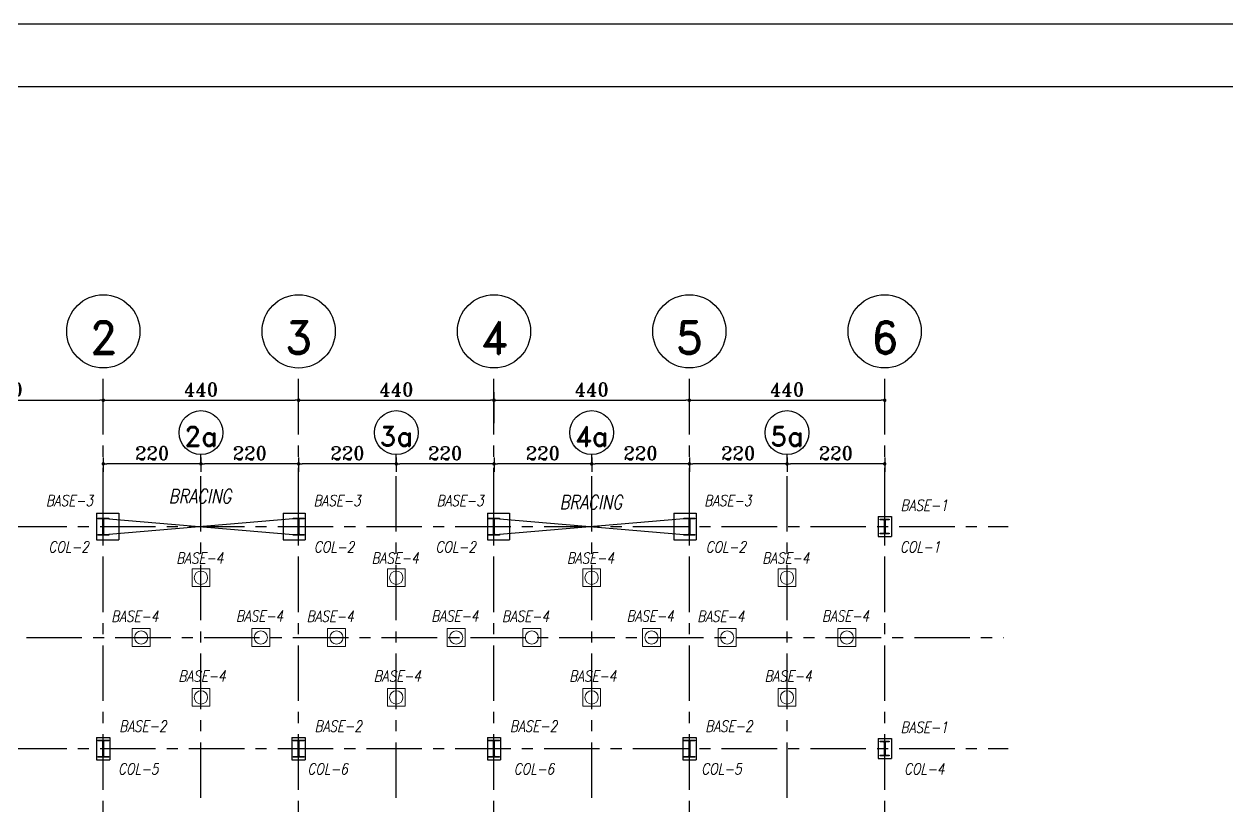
# Model space of a CAD drawing. Header units: inches. Extents: x 460503 to 460688, y 47570 to 48852.
# Drawn here: x 460522.48 to 460549.58, y 48691.13 to 48708.9 of the extents above; entities that cross this region are included whole.
import ezdxf
from ezdxf.enums import TextEntityAlignment as Align

# ---------------------------------------------------------------- set-up
doc = ezdxf.new("R2010")
doc.units = ezdxf.units.IN
doc.header["$MEASUREMENT"] = 0
for name, pattern in [('CENTER', [2, 1.25, -0.25, 0.25, -0.25]), ('DASHDOTX2', [2, 1, -0.5, 0, -0.5]), ('HIDDEN', [0.375, 0.25, -0.125])]:
    doc.linetypes.add(name, pattern=pattern)
doc.layers.add('0 - CIVIL', color=8, linetype='Continuous', lineweight=0)
for name, color, linetype in [('1', 1, 'Continuous'), ('3', 3, 'HIDDEN'), ('3G', 3, 'Continuous'), ('4C', 4, 'Continuous'), ('Ax', 1, 'DASHDOTX2'), ('AXE', 1, 'CENTER'), ('DIM', 8, 'Continuous'), ('lateral brace', 5, 'Continuous'), ('Layer4', 118, 'Continuous'), ('wall', 4, 'Continuous')]:
    doc.layers.add(name, color=color, linetype=linetype)
doc.styles.add('ITALICT', font='italict')
doc.styles.add('ROMAND', font='ROMAND.shx')
doc.styles.add('ROMANT', font='romant')
doc.dimstyles.new('1-100', dxfattribs={"dimtxt": 0.3, "dimasz": 0.08, "dimexe": 0.18, "dimexo": 0.0625, "dimgap": 0.09, "dimtad": 1, "dimdec": 0, "dimlfac": 100, "dimdsep": 46, "dimtxsty": 'ROMANT', "dimblk": 'DOT', "dimcen": 0.09, "dimclrd": 1, "dimclre": 1, "dimclrt": 3, "dimadec": 0, "dimazin": 0, "dimtfac": 1, "dimtdec": 0, "dimtix": 1, "dimtofl": 0, "dimtmove": 2, "dimatfit": 3, "dimldrblk": 'DOT', "dimfxl": 1, "dimtolj": 1, "dimarcsym": 0})

# ---------------------------------------------------------------- blocks, each defined once
blk = doc.blocks.new('DOT')
at = {"layer": 'DIM', "color": 0, "linetype": 'ByBlock'}
blk.add_line((-0.5, 0), (-1, 0), dxfattribs=at)
at = {"layer": 'DIM', "color": 0, "linetype": 'ByBlock', "const_width": 0.5}
blk.add_lwpolyline([(-0.25, 0, 1), (0.25, 0, 1)], format="xyb", close=True, dxfattribs=at)
blk = doc.blocks.new('*D140')
at = {"layer": 'Defpoints', "color": 0, "transparency": 16777216}
for p in [(460524.269, 48700.428), (460519.869, 48699.851), (460524.269, 48699.851)]:
    blk.add_point(p, dxfattribs=at)
at = {"layer": 'wall', "color": 1, "lineweight": -2, "transparency": 16777216}
for p, q in [((460519.869, 48699.914), (460519.869, 48700.608)), ((460524.269, 48699.914), (460524.269, 48700.608)), ((460519.949, 48700.428), (460524.189, 48700.428))]:
    blk.add_line(p, q, dxfattribs=at)
at = {"layer": 'wall', "color": 1, "lineweight": -2, "transparency": 16777216, "xscale": 0.08, "yscale": 0.08, "zscale": 0.08, "rotation": 180}
blk.add_blockref('DOT', (460519.869, 48700.428), dxfattribs=at)
at = {"layer": 'wall', "color": 1, "lineweight": -2, "transparency": 16777216, "xscale": 0.08, "yscale": 0.08, "zscale": 0.08}
blk.add_blockref('DOT', (460524.269, 48700.428), dxfattribs=at)
at = {"layer": 'wall', "color": 3, "transparency": 16777216, "insert": (460522.069, 48700.668), "char_height": 0.3, "attachment_point": 5, "style": 'ROMANT'}
blk.add_mtext('\\A1;440', dxfattribs=at)
blk = doc.blocks.new('_Dot')
at = {"layer": 'DIM', "color": 0, "lineweight": -2}
blk.add_line((-0.5, 0), (-1, 0), dxfattribs=at)
at = {"layer": 'DIM', "color": 0, "const_width": 0.5}
blk.add_lwpolyline([(-0.25, 0, 1), (0.25, 0, 1)], format="xyb", close=True, dxfattribs=at)
blk = doc.blocks.new('*D141')
at = {"layer": 'Defpoints', "color": 0, "transparency": 16777216}
for p in [(460528.669, 48700.428), (460524.269, 48699.851), (460528.669, 48699.851)]:
    blk.add_point(p, dxfattribs=at)
at = {"layer": 'wall', "color": 1, "lineweight": -2, "transparency": 16777216}
for p, q in [((460524.269, 48699.914), (460524.269, 48700.608)), ((460528.669, 48699.914), (460528.669, 48700.608)), ((460524.349, 48700.428), (460528.589, 48700.428))]:
    blk.add_line(p, q, dxfattribs=at)
at = {"layer": 'wall', "color": 1, "lineweight": -2, "transparency": 16777216, "xscale": 0.08, "yscale": 0.08, "zscale": 0.08, "rotation": 180}
blk.add_blockref('DOT', (460524.269, 48700.428), dxfattribs=at)
at = {"layer": 'wall', "color": 1, "lineweight": -2, "transparency": 16777216, "xscale": 0.08, "yscale": 0.08, "zscale": 0.08}
blk.add_blockref('DOT', (460528.669, 48700.428), dxfattribs=at)
at = {"layer": 'wall', "color": 3, "transparency": 16777216, "insert": (460526.469, 48700.668), "char_height": 0.3, "attachment_point": 5, "style": 'ROMANT'}
blk.add_mtext('\\A1;440', dxfattribs=at)
blk = doc.blocks.new('*D142')
at = {"layer": 'Defpoints', "color": 0, "transparency": 16777216}
for p in [(460533.069, 48700.429), (460528.669, 48699.851), (460533.069, 48699.851)]:
    blk.add_point(p, dxfattribs=at)
at = {"layer": 'wall', "color": 1, "lineweight": -2, "transparency": 16777216}
for p, q in [((460528.669, 48699.914), (460528.669, 48700.609)), ((460533.069, 48699.914), (460533.069, 48700.609)), ((460528.749, 48700.429), (460532.989, 48700.429))]:
    blk.add_line(p, q, dxfattribs=at)
at = {"layer": 'wall', "color": 1, "lineweight": -2, "transparency": 16777216, "xscale": 0.08, "yscale": 0.08, "zscale": 0.08, "rotation": 180}
blk.add_blockref('DOT', (460528.669, 48700.429), dxfattribs=at)
at = {"layer": 'wall', "color": 1, "lineweight": -2, "transparency": 16777216, "xscale": 0.08, "yscale": 0.08, "zscale": 0.08}
blk.add_blockref('DOT', (460533.069, 48700.429), dxfattribs=at)
at = {"layer": 'wall', "color": 3, "transparency": 16777216, "insert": (460530.869, 48700.669), "char_height": 0.3, "attachment_point": 5, "style": 'ROMANT'}
blk.add_mtext('\\A1;440', dxfattribs=at)
blk = doc.blocks.new('*D143')
at = {"layer": 'Defpoints', "color": 0, "transparency": 16777216}
for p in [(460537.469, 48700.427), (460533.069, 48699.851), (460537.469, 48699.851)]:
    blk.add_point(p, dxfattribs=at)
at = {"layer": 'wall', "color": 1, "lineweight": -2, "transparency": 16777216}
for p, q in [((460533.069, 48699.914), (460533.069, 48700.607)), ((460537.469, 48699.914), (460537.469, 48700.607)), ((460533.149, 48700.427), (460537.389, 48700.427))]:
    blk.add_line(p, q, dxfattribs=at)
at = {"layer": 'wall', "color": 1, "lineweight": -2, "transparency": 16777216, "xscale": 0.08, "yscale": 0.08, "zscale": 0.08, "rotation": 180}
blk.add_blockref('DOT', (460533.069, 48700.427), dxfattribs=at)
at = {"layer": 'wall', "color": 1, "lineweight": -2, "transparency": 16777216, "xscale": 0.08, "yscale": 0.08, "zscale": 0.08}
blk.add_blockref('DOT', (460537.469, 48700.427), dxfattribs=at)
at = {"layer": 'wall', "color": 3, "transparency": 16777216, "insert": (460535.269, 48700.667), "char_height": 0.3, "attachment_point": 5, "style": 'ROMANT'}
blk.add_mtext('\\A1;440', dxfattribs=at)
blk = doc.blocks.new('*D144')
at = {"layer": 'Defpoints', "color": 0, "transparency": 16777216}
for p in [(460541.869, 48700.427), (460537.469, 48699.851), (460541.869, 48699.851)]:
    blk.add_point(p, dxfattribs=at)
at = {"layer": 'wall', "color": 1, "lineweight": -2, "transparency": 16777216}
for p, q in [((460537.469, 48699.914), (460537.469, 48700.607)), ((460541.869, 48699.914), (460541.869, 48700.607)), ((460537.549, 48700.427), (460541.789, 48700.427))]:
    blk.add_line(p, q, dxfattribs=at)
at = {"layer": 'wall', "color": 1, "lineweight": -2, "transparency": 16777216, "xscale": 0.08, "yscale": 0.08, "zscale": 0.08, "rotation": 180}
blk.add_blockref('DOT', (460537.469, 48700.427), dxfattribs=at)
at = {"layer": 'wall', "color": 1, "lineweight": -2, "transparency": 16777216, "xscale": 0.08, "yscale": 0.08, "zscale": 0.08}
blk.add_blockref('DOT', (460541.869, 48700.427), dxfattribs=at)
at = {"layer": 'wall', "color": 3, "transparency": 16777216, "insert": (460539.669, 48700.667), "char_height": 0.3, "attachment_point": 5, "style": 'ROMANT'}
blk.add_mtext('\\A1;440', dxfattribs=at)
blk = doc.blocks.new('*U732')
at = {"layer": '0 - CIVIL'}
blk.add_lwpolyline([(-0.2, 0.2), (0.2, 0.2), (0.2, -0.2), (-0.2, -0.2)], close=True, dxfattribs=at)
blk.add_circle((0, 0), 0.15, dxfattribs=at)
blk = doc.blocks.new('*U733')
at = {"layer": '3G', "color": 0, "linetype": 'ByBlock', "lineweight": -2}
for p, rotation in [((3105.673, 439.516), 270.0000000000001), ((3107.021, 438.168), 180), ((3105.673, 436.82), 90.00000000000001)]:
    blk.add_blockref('*U732', p, dxfattribs=dict(at, rotation=rotation))
blk.add_blockref('*U732', (3104.326, 438.168), dxfattribs=at)
blk = doc.blocks.new('*D734')
at = {"layer": 'Defpoints', "color": 0, "transparency": 16777216}
for p in [(460524.269, 48699.203), (460526.469, 48699.203), (460524.269, 48698.995)]:
    blk.add_point(p, dxfattribs=at)
at = {"layer": 'wall', "color": 1, "lineweight": -2, "transparency": 16777216}
for p, q in [((460524.269, 48699.14), (460524.269, 48698.815)), ((460526.389, 48698.995), (460524.349, 48698.995)), ((460526.469, 48699.14), (460526.469, 48698.815))]:
    blk.add_line(p, q, dxfattribs=at)
at = {"layer": 'wall', "color": 1, "lineweight": -2, "transparency": 16777216, "xscale": 0.08, "yscale": 0.08, "zscale": 0.08, "rotation": 180}
blk.add_blockref('DOT', (460524.269, 48698.995), dxfattribs=at)
at = {"layer": 'wall', "color": 1, "lineweight": -2, "transparency": 16777216, "xscale": 0.08, "yscale": 0.08, "zscale": 0.08}
blk.add_blockref('DOT', (460526.469, 48698.995), dxfattribs=at)
at = {"layer": 'wall', "color": 3, "transparency": 16777216, "insert": (460525.369, 48699.235), "char_height": 0.3, "attachment_point": 5, "style": 'ROMANT'}
blk.add_mtext('\\A1;220', dxfattribs=at)
blk = doc.blocks.new('*D735')
at = {"layer": 'Defpoints', "color": 0, "transparency": 16777216}
for p in [(460526.469, 48699.203), (460528.669, 48699.203), (460526.469, 48698.995)]:
    blk.add_point(p, dxfattribs=at)
at = {"layer": 'wall', "color": 1, "lineweight": -2, "transparency": 16777216}
for p, q in [((460526.469, 48699.14), (460526.469, 48698.815)), ((460528.589, 48698.995), (460526.549, 48698.995)), ((460528.669, 48699.14), (460528.669, 48698.815))]:
    blk.add_line(p, q, dxfattribs=at)
at = {"layer": 'wall', "color": 1, "lineweight": -2, "transparency": 16777216, "xscale": 0.08, "yscale": 0.08, "zscale": 0.08, "rotation": 180}
blk.add_blockref('DOT', (460526.469, 48698.995), dxfattribs=at)
at = {"layer": 'wall', "color": 1, "lineweight": -2, "transparency": 16777216, "xscale": 0.08, "yscale": 0.08, "zscale": 0.08}
blk.add_blockref('DOT', (460528.669, 48698.995), dxfattribs=at)
at = {"layer": 'wall', "color": 3, "transparency": 16777216, "insert": (460527.569, 48699.235), "char_height": 0.3, "attachment_point": 5, "style": 'ROMANT'}
blk.add_mtext('\\A1;220', dxfattribs=at)
blk = doc.blocks.new('*D736')
at = {"layer": 'Defpoints', "color": 0, "transparency": 16777216}
for p in [(460528.669, 48699.203), (460530.869, 48699.203), (460528.669, 48698.995)]:
    blk.add_point(p, dxfattribs=at)
at = {"layer": 'wall', "color": 1, "lineweight": -2, "transparency": 16777216}
for p, q in [((460528.669, 48699.14), (460528.669, 48698.815)), ((460530.789, 48698.995), (460528.749, 48698.995)), ((460530.869, 48699.14), (460530.869, 48698.815))]:
    blk.add_line(p, q, dxfattribs=at)
at = {"layer": 'wall', "color": 1, "lineweight": -2, "transparency": 16777216, "xscale": 0.08, "yscale": 0.08, "zscale": 0.08, "rotation": 180}
blk.add_blockref('DOT', (460528.669, 48698.995), dxfattribs=at)
at = {"layer": 'wall', "color": 1, "lineweight": -2, "transparency": 16777216, "xscale": 0.08, "yscale": 0.08, "zscale": 0.08}
blk.add_blockref('DOT', (460530.869, 48698.995), dxfattribs=at)
at = {"layer": 'wall', "color": 3, "transparency": 16777216, "insert": (460529.769, 48699.235), "char_height": 0.3, "attachment_point": 5, "style": 'ROMANT'}
blk.add_mtext('\\A1;220', dxfattribs=at)
blk = doc.blocks.new('*D737')
at = {"layer": 'Defpoints', "color": 0, "transparency": 16777216}
for p in [(460530.869, 48699.203), (460533.069, 48699.203), (460530.869, 48698.995)]:
    blk.add_point(p, dxfattribs=at)
at = {"layer": 'wall', "color": 1, "lineweight": -2, "transparency": 16777216}
for p, q in [((460530.869, 48699.14), (460530.869, 48698.815)), ((460532.989, 48698.995), (460530.949, 48698.995)), ((460533.069, 48699.14), (460533.069, 48698.815))]:
    blk.add_line(p, q, dxfattribs=at)
at = {"layer": 'wall', "color": 1, "lineweight": -2, "transparency": 16777216, "xscale": 0.08, "yscale": 0.08, "zscale": 0.08, "rotation": 180}
blk.add_blockref('DOT', (460530.869, 48698.995), dxfattribs=at)
at = {"layer": 'wall', "color": 1, "lineweight": -2, "transparency": 16777216, "xscale": 0.08, "yscale": 0.08, "zscale": 0.08}
blk.add_blockref('DOT', (460533.069, 48698.995), dxfattribs=at)
at = {"layer": 'wall', "color": 3, "transparency": 16777216, "insert": (460531.969, 48699.235), "char_height": 0.3, "attachment_point": 5, "style": 'ROMANT'}
blk.add_mtext('\\A1;220', dxfattribs=at)
blk = doc.blocks.new('*D738')
at = {"layer": 'Defpoints', "color": 0, "transparency": 16777216}
for p in [(460533.069, 48699.203), (460535.269, 48699.203), (460533.069, 48698.995)]:
    blk.add_point(p, dxfattribs=at)
at = {"layer": 'wall', "color": 1, "lineweight": -2, "transparency": 16777216}
for p, q in [((460533.069, 48699.14), (460533.069, 48698.815)), ((460535.189, 48698.995), (460533.149, 48698.995)), ((460535.269, 48699.14), (460535.269, 48698.815))]:
    blk.add_line(p, q, dxfattribs=at)
at = {"layer": 'wall', "color": 1, "lineweight": -2, "transparency": 16777216, "xscale": 0.08, "yscale": 0.08, "zscale": 0.08, "rotation": 180}
blk.add_blockref('DOT', (460533.069, 48698.995), dxfattribs=at)
at = {"layer": 'wall', "color": 1, "lineweight": -2, "transparency": 16777216, "xscale": 0.08, "yscale": 0.08, "zscale": 0.08}
blk.add_blockref('DOT', (460535.269, 48698.995), dxfattribs=at)
at = {"layer": 'wall', "color": 3, "transparency": 16777216, "insert": (460534.169, 48699.235), "char_height": 0.3, "attachment_point": 5, "style": 'ROMANT'}
blk.add_mtext('\\A1;220', dxfattribs=at)
blk = doc.blocks.new('*D739')
at = {"layer": 'Defpoints', "color": 0, "transparency": 16777216}
for p in [(460535.269, 48699.203), (460537.469, 48699.203), (460535.269, 48698.995)]:
    blk.add_point(p, dxfattribs=at)
at = {"layer": 'wall', "color": 1, "lineweight": -2, "transparency": 16777216}
for p, q in [((460535.269, 48699.14), (460535.269, 48698.815)), ((460537.389, 48698.995), (460535.349, 48698.995)), ((460537.469, 48699.14), (460537.469, 48698.815))]:
    blk.add_line(p, q, dxfattribs=at)
at = {"layer": 'wall', "color": 1, "lineweight": -2, "transparency": 16777216, "xscale": 0.08, "yscale": 0.08, "zscale": 0.08, "rotation": 180}
blk.add_blockref('DOT', (460535.269, 48698.995), dxfattribs=at)
at = {"layer": 'wall', "color": 1, "lineweight": -2, "transparency": 16777216, "xscale": 0.08, "yscale": 0.08, "zscale": 0.08}
blk.add_blockref('DOT', (460537.469, 48698.995), dxfattribs=at)
at = {"layer": 'wall', "color": 3, "transparency": 16777216, "insert": (460536.369, 48699.235), "char_height": 0.3, "attachment_point": 5, "style": 'ROMANT'}
blk.add_mtext('\\A1;220', dxfattribs=at)
blk = doc.blocks.new('*D740')
at = {"layer": 'Defpoints', "color": 0, "transparency": 16777216}
for p in [(460537.469, 48699.203), (460539.669, 48699.203), (460537.469, 48698.995)]:
    blk.add_point(p, dxfattribs=at)
at = {"layer": 'wall', "color": 1, "lineweight": -2, "transparency": 16777216}
for p, q in [((460537.469, 48699.14), (460537.469, 48698.815)), ((460539.589, 48698.995), (460537.549, 48698.995)), ((460539.669, 48699.14), (460539.669, 48698.815))]:
    blk.add_line(p, q, dxfattribs=at)
at = {"layer": 'wall', "color": 1, "lineweight": -2, "transparency": 16777216, "xscale": 0.08, "yscale": 0.08, "zscale": 0.08, "rotation": 180}
blk.add_blockref('DOT', (460537.469, 48698.995), dxfattribs=at)
at = {"layer": 'wall', "color": 1, "lineweight": -2, "transparency": 16777216, "xscale": 0.08, "yscale": 0.08, "zscale": 0.08}
blk.add_blockref('DOT', (460539.669, 48698.995), dxfattribs=at)
at = {"layer": 'wall', "color": 3, "transparency": 16777216, "insert": (460538.569, 48699.235), "char_height": 0.3, "attachment_point": 5, "style": 'ROMANT'}
blk.add_mtext('\\A1;220', dxfattribs=at)
blk = doc.blocks.new('*D741')
at = {"layer": 'Defpoints', "color": 0, "transparency": 16777216}
for p in [(460539.669, 48699.203), (460541.869, 48699.203), (460539.669, 48698.995)]:
    blk.add_point(p, dxfattribs=at)
at = {"layer": 'wall', "color": 1, "lineweight": -2, "transparency": 16777216}
for p, q in [((460539.669, 48699.14), (460539.669, 48698.815)), ((460541.789, 48698.995), (460539.749, 48698.995)), ((460541.869, 48699.14), (460541.869, 48698.815))]:
    blk.add_line(p, q, dxfattribs=at)
at = {"layer": 'wall', "color": 1, "lineweight": -2, "transparency": 16777216, "xscale": 0.08, "yscale": 0.08, "zscale": 0.08, "rotation": 180}
blk.add_blockref('DOT', (460539.669, 48698.995), dxfattribs=at)
at = {"layer": 'wall', "color": 1, "lineweight": -2, "transparency": 16777216, "xscale": 0.08, "yscale": 0.08, "zscale": 0.08}
blk.add_blockref('DOT', (460541.869, 48698.995), dxfattribs=at)
at = {"layer": 'wall', "color": 3, "transparency": 16777216, "insert": (460540.769, 48699.235), "char_height": 0.3, "attachment_point": 5, "style": 'ROMANT'}
blk.add_mtext('\\A1;220', dxfattribs=at)
blk = doc.blocks.new('*U742')
at = {"layer": '0 - CIVIL'}
blk.add_lwpolyline([(-0.2, 0.2), (0.2, 0.2), (0.2, -0.2), (-0.2, -0.2)], close=True, dxfattribs=at)
blk.add_circle((0, 0), 0.15, dxfattribs=at)
blk = doc.blocks.new('*U743')
at = {"layer": '3G', "color": 0, "linetype": 'ByBlock', "lineweight": -2}
for p, rotation in [((3105.673, 439.516), 270.0000000000001), ((3107.021, 438.168), 180), ((3105.673, 436.82), 90.00000000000001)]:
    blk.add_blockref('*U742', p, dxfattribs=dict(at, rotation=rotation))
blk.add_blockref('*U742', (3104.326, 438.168), dxfattribs=at)
blk = doc.blocks.new('*U744')
at = {"layer": '0 - CIVIL'}
blk.add_lwpolyline([(-0.2, 0.2), (0.2, 0.2), (0.2, -0.2), (-0.2, -0.2)], close=True, dxfattribs=at)
blk.add_circle((0, 0), 0.15, dxfattribs=at)
blk = doc.blocks.new('*U745')
at = {"layer": '3G', "color": 0, "linetype": 'ByBlock', "lineweight": -2}
for p, rotation in [((3105.673, 439.516), 270.0000000000001), ((3107.021, 438.168), 180), ((3105.673, 436.82), 90.00000000000001)]:
    blk.add_blockref('*U744', p, dxfattribs=dict(at, rotation=rotation))
blk.add_blockref('*U744', (3104.326, 438.168), dxfattribs=at)
blk = doc.blocks.new('*U746')
at = {"layer": '0 - CIVIL'}
blk.add_lwpolyline([(-0.2, 0.2), (0.2, 0.2), (0.2, -0.2), (-0.2, -0.2)], close=True, dxfattribs=at)
blk.add_circle((0, 0), 0.15, dxfattribs=at)
blk = doc.blocks.new('*U747')
at = {"layer": '3G', "color": 0, "linetype": 'ByBlock', "lineweight": -2}
for p, rotation in [((3105.673, 439.516), 270.0000000000001), ((3107.021, 438.168), 180), ((3105.673, 436.82), 90.00000000000001)]:
    blk.add_blockref('*U746', p, dxfattribs=dict(at, rotation=rotation))
blk.add_blockref('*U746', (3104.326, 438.168), dxfattribs=at)

msp = doc.modelspace()

# ---------------------------------------------------------------- hatches: boundary and pattern name
for points in [[(460524.26141825, 48697.75720501), (460524.24994203, 48697.75720501, 0.4144144444), (460524.26141825, 48697.7457209)], [(460524.27641826, 48697.75720501), (460524.28789448, 48697.75720501, -0.4144144444), (460524.27641826, 48697.7457209)], [(460528.66141824, 48697.75720501), (460528.64994202, 48697.75720501, 0.4144144444), (460528.66141824, 48697.7457209)], [(460528.67641824, 48697.75720501), (460528.68789447, 48697.75720501, -0.4144144444), (460528.67641824, 48697.7457209)], [(460533.06141826, 48697.75720501), (460533.04994203, 48697.75720501, 0.4144144444), (460533.06141826, 48697.7457209)], [(460533.07641826, 48697.75720501), (460533.08789448, 48697.75720501, -0.4144144444), (460533.07641825, 48697.7457209)], [(460537.46141825, 48697.75720501), (460537.44994202, 48697.75720501, 0.4144144444), (460537.46141825, 48697.7457209)], [(460537.47641825, 48697.75720501), (460537.48789448, 48697.75720501, -0.4144144444), (460537.47641825, 48697.7457209)], [(460541.86141826, 48697.73220501), (460541.84994203, 48697.73220501, 0.4144144444), (460541.86141826, 48697.7207209)], [(460541.87641825, 48697.73220501), (460541.88789448, 48697.73220501, -0.4144144444), (460541.87641825, 48697.7207209)], [(460524.26141825, 48697.4071655), (460524.24994203, 48697.4071655, -0.4144144444), (460524.26141825, 48697.41864961)], [(460524.27641826, 48697.4071655), (460524.28789448, 48697.4071655, 0.4144144444), (460524.27641826, 48697.41864961)], [(460528.66141824, 48697.4071655), (460528.64994202, 48697.4071655, -0.4144144444), (460528.66141824, 48697.41864961)], [(460528.67641824, 48697.4071655), (460528.68789447, 48697.4071655, 0.4144144444), (460528.67641824, 48697.41864961)], [(460533.06141826, 48697.4071655), (460533.04994203, 48697.4071655, -0.4144144444), (460533.06141826, 48697.41864961)], [(460533.07641826, 48697.4071655), (460533.08789448, 48697.4071655, 0.4144144444), (460533.07641825, 48697.41864961)], [(460537.46141825, 48697.4071655), (460537.44994202, 48697.4071655, -0.4144144444), (460537.46141825, 48697.41864961)], [(460537.47641825, 48697.4071655), (460537.48789448, 48697.4071655, 0.4144144444), (460537.47641825, 48697.41864961)], [(460541.86141826, 48697.4321655), (460541.84994203, 48697.4321655, -0.4144144444), (460541.86141826, 48697.44364961)], [(460541.87641825, 48697.4321655), (460541.88789448, 48697.4321655, 0.4144144444), (460541.87641825, 48697.44364961)], [(460524.26141825, 48692.75720501), (460524.24994203, 48692.75720501, 0.4144144444), (460524.26141825, 48692.7457209)], [(460524.27641826, 48692.75720501), (460524.28789448, 48692.75720501, -0.4144144444), (460524.27641826, 48692.7457209)], [(460528.66141824, 48692.75720501), (460528.64994202, 48692.75720501, 0.4144144444), (460528.66141824, 48692.7457209)], [(460528.67641824, 48692.75720501), (460528.68789447, 48692.75720501, -0.4144144444), (460528.67641824, 48692.7457209)], [(460533.06141826, 48692.75720501), (460533.04994203, 48692.75720501, 0.4144144444), (460533.06141826, 48692.7457209)], [(460533.07641826, 48692.75720501), (460533.08789448, 48692.75720501, -0.4144144444), (460533.07641825, 48692.7457209)], [(460537.46141825, 48692.75720501), (460537.44994202, 48692.75720501, 0.4144144444), (460537.46141825, 48692.7457209)], [(460537.47641825, 48692.75720501), (460537.48789448, 48692.75720501, -0.4144144444), (460537.47641825, 48692.7457209)], [(460541.86141826, 48692.73220501), (460541.84994203, 48692.73220501, 0.4144144444), (460541.86141826, 48692.7207209)], [(460541.87641825, 48692.73220501), (460541.88789448, 48692.73220501, -0.4144144444), (460541.87641825, 48692.7207209)], [(460524.26141825, 48692.4071655), (460524.24994203, 48692.4071655, -0.4144144444), (460524.26141825, 48692.41864961)], [(460524.27641826, 48692.4071655), (460524.28789448, 48692.4071655, 0.4144144444), (460524.27641826, 48692.41864961)], [(460528.66141824, 48692.4071655), (460528.64994202, 48692.4071655, -0.4144144444), (460528.66141824, 48692.41864961)], [(460528.67641824, 48692.4071655), (460528.68789447, 48692.4071655, 0.4144144444), (460528.67641824, 48692.41864961)], [(460533.06141826, 48692.4071655), (460533.04994203, 48692.4071655, -0.4144144444), (460533.06141826, 48692.41864961)], [(460533.07641826, 48692.4071655), (460533.08789448, 48692.4071655, 0.4144144444), (460533.07641825, 48692.41864961)], [(460537.46141825, 48692.4071655), (460537.44994202, 48692.4071655, -0.4144144444), (460537.46141825, 48692.41864961)], [(460537.47641825, 48692.4071655), (460537.48789448, 48692.4071655, 0.4144144444), (460537.47641825, 48692.41864961)], [(460541.86141826, 48692.4321655), (460541.84994203, 48692.4321655, -0.4144144444), (460541.86141826, 48692.44364961)], [(460541.87641825, 48692.4321655), (460541.88789448, 48692.4321655, 0.4144144444), (460541.87641825, 48692.44364961)]]:
    msp.add_hatch(color=1).paths.add_polyline_path(points)

# ---------------------------------------------------------------- linework, layer by layer
at = {"layer": '1'}
msp.add_lwpolyline([(460507.46120186, 48650.85104051), (460588.72955203, 48650.85104051), (460588.72955203, 48707.48403714), (460507.46120186, 48707.48403714)], close=True, dxfattribs=at)
at = {"layer": '3G'}
for p, q in [((460524.11891825, 48697.88220501), (460524.11891825, 48697.28220501)), ((460524.11891825, 48697.88220501), (460524.61891825, 48697.88220501)), ((460524.61891825, 48697.88220501), (460524.61891825, 48697.28220501)), ((460528.31891824, 48697.88220501), (460528.31891824, 48697.28220501)), ((460528.31891824, 48697.88220501), (460528.81891824, 48697.88220501)), ((460528.81891824, 48697.88220501), (460528.81891824, 48697.28220501)), ((460532.91891826, 48697.88220501), (460532.91891826, 48697.28220501)), ((460532.91891826, 48697.88220501), (460533.41891826, 48697.88220501)), ((460533.41891826, 48697.88220501), (460533.41891826, 48697.28220501)), ((460537.11891825, 48697.88220501), (460537.11891825, 48697.28220501)), ((460537.11891825, 48697.88220501), (460537.61891825, 48697.88220501)), ((460537.61891825, 48697.88220501), (460537.61891825, 48697.28220501)), ((460524.39391826, 48697.75720501), (460528.54391824, 48697.40720501)), ((460528.54391824, 48697.75720501), (460524.39391826, 48697.40720501)), ((460533.19391826, 48697.75720501), (460537.34391825, 48697.40720501)), ((460537.34391825, 48697.75720501), (460533.19391826, 48697.40720501)), ((460541.71891825, 48697.80720501), (460541.71891825, 48697.35720501)), ((460541.71891825, 48697.80720501), (460542.01891825, 48697.80720501)), ((460542.01891825, 48697.80720501), (460542.01891825, 48697.35720501)), ((460524.11891825, 48697.28220501), (460524.61891825, 48697.28220501)), ((460528.31891824, 48697.28220501), (460528.81891824, 48697.28220501)), ((460532.91891826, 48697.28220501), (460533.41891826, 48697.28220501)), ((460537.11891825, 48697.28220501), (460537.61891825, 48697.28220501)), ((460541.71891825, 48697.35720501), (460542.01891825, 48697.35720501)), ((460524.11891825, 48692.83220501), (460524.11891825, 48692.33220501)), ((460524.11891825, 48692.83220501), (460524.41891826, 48692.83220501)), ((460524.41891826, 48692.83220501), (460524.41891826, 48692.33220501)), ((460528.51891824, 48692.83220501), (460528.51891824, 48692.33220501)), ((460528.51891824, 48692.83220501), (460528.81891824, 48692.83220501)), ((460528.81891824, 48692.83220501), (460528.81891824, 48692.33220501)), ((460532.91891826, 48692.83220501), (460532.91891826, 48692.33220501)), ((460532.91891826, 48692.83220501), (460533.21891826, 48692.83220501)), ((460533.21891826, 48692.83220501), (460533.21891826, 48692.33220501)), ((460537.31891825, 48692.83220501), (460537.31891825, 48692.33220501)), ((460537.31891825, 48692.83220501), (460537.61891825, 48692.83220501)), ((460537.61891825, 48692.83220501), (460537.61891825, 48692.33220501)), ((460541.71891825, 48692.80720501), (460541.71891825, 48692.35720501)), ((460541.71891825, 48692.80720501), (460542.01891825, 48692.80720501)), ((460542.01891825, 48692.80720501), (460542.01891825, 48692.35720501)), ((460524.11891825, 48692.33220501), (460524.41891826, 48692.33220501)), ((460528.51891824, 48692.33220501), (460528.81891824, 48692.33220501)), ((460532.91891826, 48692.33220501), (460533.21891826, 48692.33220501)), ((460537.31891825, 48692.33220501), (460537.61891825, 48692.33220501)), ((460541.71891825, 48692.35720501), (460542.01891825, 48692.35720501))]:
    msp.add_line(p, q, dxfattribs=at)
for points in [[(460524.14391825, 48697.39220501), (460524.14391825, 48697.40720501), (460524.26141825, 48697.40720501), (460524.26141825, 48697.75720501), (460524.14391825, 48697.75720501), (460524.14391825, 48697.77220501), (460524.39391826, 48697.77220501), (460524.39391826, 48697.75720501), (460524.27641826, 48697.75720501), (460524.27641826, 48697.40720501), (460524.39391826, 48697.40720501), (460524.39391826, 48697.39220501)], [(460528.54391824, 48697.39220501), (460528.54391824, 48697.40720501), (460528.66141824, 48697.40720501), (460528.66141824, 48697.75720501), (460528.54391824, 48697.75720501), (460528.54391824, 48697.77220501), (460528.79391824, 48697.77220501), (460528.79391824, 48697.75720501), (460528.67641824, 48697.75720501), (460528.67641824, 48697.40720501), (460528.79391824, 48697.40720501), (460528.79391824, 48697.39220501)], [(460532.94391825, 48697.39220501), (460532.94391825, 48697.40720501), (460533.06141826, 48697.40720501), (460533.06141826, 48697.75720501), (460532.94391825, 48697.75720501), (460532.94391825, 48697.77220501), (460533.19391826, 48697.77220501), (460533.19391826, 48697.75720501), (460533.07641826, 48697.75720501), (460533.07641826, 48697.40720501), (460533.19391826, 48697.40720501), (460533.19391826, 48697.39220501)], [(460537.34391825, 48697.39220501), (460537.34391825, 48697.40720501), (460537.46141825, 48697.40720501), (460537.46141825, 48697.75720501), (460537.34391825, 48697.75720501), (460537.34391825, 48697.77220501), (460537.59391825, 48697.77220501), (460537.59391825, 48697.75720501), (460537.47641825, 48697.75720501), (460537.47641825, 48697.40720501), (460537.59391825, 48697.40720501), (460537.59391825, 48697.39220501)], [(460541.76891825, 48697.41720501), (460541.76891825, 48697.43220501), (460541.86141826, 48697.43220501), (460541.86141826, 48697.73220501), (460541.76891825, 48697.73220501), (460541.76891825, 48697.74720501), (460541.96891825, 48697.74720501), (460541.96891825, 48697.73220501), (460541.87641825, 48697.73220501), (460541.87641825, 48697.43220501), (460541.96891825, 48697.43220501), (460541.96891825, 48697.41720501)], [(460524.14391825, 48692.39220501), (460524.14391825, 48692.40720501), (460524.26141825, 48692.40720501), (460524.26141825, 48692.75720501), (460524.14391825, 48692.75720501), (460524.14391825, 48692.77220501), (460524.39391826, 48692.77220501), (460524.39391826, 48692.75720501), (460524.27641826, 48692.75720501), (460524.27641826, 48692.40720501), (460524.39391826, 48692.40720501), (460524.39391826, 48692.39220501)], [(460528.54391824, 48692.39220501), (460528.54391824, 48692.40720501), (460528.66141824, 48692.40720501), (460528.66141824, 48692.75720501), (460528.54391824, 48692.75720501), (460528.54391824, 48692.77220501), (460528.79391824, 48692.77220501), (460528.79391824, 48692.75720501), (460528.67641824, 48692.75720501), (460528.67641824, 48692.40720501), (460528.79391824, 48692.40720501), (460528.79391824, 48692.39220501)], [(460532.94391825, 48692.39220501), (460532.94391825, 48692.40720501), (460533.06141826, 48692.40720501), (460533.06141826, 48692.75720501), (460532.94391825, 48692.75720501), (460532.94391825, 48692.77220501), (460533.19391826, 48692.77220501), (460533.19391826, 48692.75720501), (460533.07641826, 48692.75720501), (460533.07641826, 48692.40720501), (460533.19391826, 48692.40720501), (460533.19391826, 48692.39220501)], [(460537.34391825, 48692.39220501), (460537.34391825, 48692.40720501), (460537.46141825, 48692.40720501), (460537.46141825, 48692.75720501), (460537.34391825, 48692.75720501), (460537.34391825, 48692.77220501), (460537.59391825, 48692.77220501), (460537.59391825, 48692.75720501), (460537.47641825, 48692.75720501), (460537.47641825, 48692.40720501), (460537.59391825, 48692.40720501), (460537.59391825, 48692.39220501)], [(460541.76891825, 48692.41720501), (460541.76891825, 48692.43220501), (460541.86141826, 48692.43220501), (460541.86141826, 48692.73220501), (460541.76891825, 48692.73220501), (460541.76891825, 48692.74720501), (460541.96891825, 48692.74720501), (460541.96891825, 48692.73220501), (460541.87641825, 48692.73220501), (460541.87641825, 48692.43220501), (460541.96891825, 48692.43220501), (460541.96891825, 48692.41720501)]]:
    msp.add_lwpolyline(points, close=True, dxfattribs=at)
for centre, start, end in [((460524.26141825, 48697.75719714), 180.157926883, 270.157926883), ((460524.27641826, 48697.75719714), 269.842073117, 359.842073117), ((460524.27641826, 48697.75719714), 269.842073117, 359.842073117), ((460528.66141824, 48697.75719714), 180.157926883, 270.157926883), ((460528.67641824, 48697.75719714), 269.842073117, 359.842073117), ((460528.67641824, 48697.75719714), 269.842073117, 359.842073117), ((460533.06141826, 48697.75719714), 180.157926883, 270.157926883), ((460533.07641825, 48697.75719714), 269.842073117, 359.842073117), ((460533.07641825, 48697.75719714), 269.842073117, 359.842073117), ((460537.46141825, 48697.75719714), 180.157926883, 270.157926883), ((460537.47641825, 48697.75719714), 269.842073117, 359.842073117), ((460537.47641825, 48697.75719714), 269.842073117, 359.842073117), ((460541.86141826, 48697.73219714), 180.157926883, 270.157926883), ((460541.87641825, 48697.73219714), 269.842073117, 359.842073117), ((460541.87641825, 48697.73219714), 269.842073117, 359.842073117), ((460524.26141825, 48697.40717337), 89.842073117, 179.842073117), ((460524.26141825, 48697.40717337), 89.842073117, 179.842073117), ((460524.27641826, 48697.40717337), 0.157926883, 90.157926883), ((460524.27641826, 48697.40717337), 0.157926883, 90.157926883), ((460524.27641826, 48697.40717337), 0.157926883, 90.157926883), ((460528.66141824, 48697.40717337), 89.842073117, 179.842073117), ((460528.66141824, 48697.40717337), 89.842073117, 179.842073117), ((460528.67641824, 48697.40717337), 0.157926883, 90.157926883), ((460528.67641824, 48697.40717337), 0.157926883, 90.157926883), ((460528.67641824, 48697.40717337), 0.157926883, 90.157926883), ((460533.06141826, 48697.40717337), 89.842073117, 179.842073117), ((460533.06141826, 48697.40717337), 89.842073117, 179.842073117), ((460533.07641825, 48697.40717337), 0.157926883, 90.157926883), ((460533.07641825, 48697.40717337), 0.157926883, 90.157926883), ((460533.07641825, 48697.40717337), 0.157926883, 90.157926883), ((460537.46141825, 48697.40717337), 89.842073117, 179.842073117), ((460537.46141825, 48697.40717337), 89.842073117, 179.842073117), ((460537.47641825, 48697.40717337), 0.157926883, 90.157926883), ((460537.47641825, 48697.40717337), 0.157926883, 90.157926883), ((460537.47641825, 48697.40717337), 0.157926883, 90.157926883), ((460541.86141826, 48697.43217337), 89.842073117, 179.842073117), ((460541.86141826, 48697.43217337), 89.842073117, 179.842073117), ((460541.87641825, 48697.43217337), 0.157926883, 90.157926883), ((460541.87641825, 48697.43217337), 0.157926883, 90.157926883), ((460541.87641825, 48697.43217337), 0.157926883, 90.157926883), ((460524.26141825, 48692.75719714), 180.157926883, 270.157926883), ((460524.27641826, 48692.75719714), 269.842073117, 359.842073117), ((460524.27641826, 48692.75719714), 269.842073117, 359.842073117), ((460528.66141824, 48692.75719714), 180.157926883, 270.157926883), ((460528.67641824, 48692.75719714), 269.842073117, 359.842073117), ((460528.67641824, 48692.75719714), 269.842073117, 359.842073117), ((460533.06141826, 48692.75719714), 180.157926883, 270.157926883), ((460533.07641825, 48692.75719714), 269.842073117, 359.842073117), ((460533.07641825, 48692.75719714), 269.842073117, 359.842073117), ((460537.46141825, 48692.75719714), 180.157926883, 270.157926883), ((460537.47641825, 48692.75719714), 269.842073117, 359.842073117), ((460537.47641825, 48692.75719714), 269.842073117, 359.842073117), ((460541.86141826, 48692.73219714), 180.157926883, 270.157926883), ((460541.87641825, 48692.73219714), 269.842073117, 359.842073117), ((460541.87641825, 48692.73219714), 269.842073117, 359.842073117), ((460524.26141825, 48692.40717337), 89.842073117, 179.842073117), ((460524.26141825, 48692.40717337), 89.842073117, 179.842073117), ((460524.27641826, 48692.40717337), 0.157926883, 90.157926883), ((460524.27641826, 48692.40717337), 0.157926883, 90.157926883), ((460524.27641826, 48692.40717337), 0.157926883, 90.157926883), ((460528.66141824, 48692.40717337), 89.842073117, 179.842073117), ((460528.66141824, 48692.40717337), 89.842073117, 179.842073117), ((460528.67641824, 48692.40717337), 0.157926883, 90.157926883), ((460528.67641824, 48692.40717337), 0.157926883, 90.157926883), ((460528.67641824, 48692.40717337), 0.157926883, 90.157926883), ((460533.06141826, 48692.40717337), 89.842073117, 179.842073117), ((460533.06141826, 48692.40717337), 89.842073117, 179.842073117), ((460533.07641825, 48692.40717337), 0.157926883, 90.157926883), ((460533.07641825, 48692.40717337), 0.157926883, 90.157926883), ((460533.07641825, 48692.40717337), 0.157926883, 90.157926883), ((460537.46141825, 48692.40717337), 89.842073117, 179.842073117), ((460537.46141825, 48692.40717337), 89.842073117, 179.842073117), ((460537.47641825, 48692.40717337), 0.157926883, 90.157926883), ((460537.47641825, 48692.40717337), 0.157926883, 90.157926883), ((460537.47641825, 48692.40717337), 0.157926883, 90.157926883), ((460541.86141826, 48692.43217337), 89.842073117, 179.842073117), ((460541.86141826, 48692.43217337), 89.842073117, 179.842073117), ((460541.87641825, 48692.43217337), 0.157926883, 90.157926883), ((460541.87641825, 48692.43217337), 0.157926883, 90.157926883), ((460541.87641825, 48692.43217337), 0.157926883, 90.157926883)]:
    msp.add_arc(centre, 0.01147623, start, end, dxfattribs=at)
at = {"layer": 'Ax', "linetype": 'Continuous', "ltscale": 0.5}
for centre, radius in [((460524.26886079, 48701.9787717), 0.825), ((460528.66886078, 48701.97846965), 0.825), ((460533.06886079, 48701.9787717), 0.825), ((460537.46886079, 48701.9787717), 0.825), ((460541.86886079, 48701.9787717), 0.825), ((460526.46888378, 48699.69878494), 0.495), ((460530.86888379, 48699.69878494), 0.495), ((460535.26888379, 48699.69878494), 0.495), ((460539.66888379, 48699.69878494), 0.495)]:
    msp.add_circle(centre, radius, dxfattribs=at)
at = {"layer": 'AXE'}
for p, q in [((460524.26891825, 48675.65641635), (460524.26891825, 48701.1519239)), ((460528.66891824, 48675.6561143), (460528.66891824, 48701.15162186)), ((460533.06891825, 48675.65641635), (460533.06891825, 48701.1519239)), ((460537.46891825, 48675.65641635), (460537.46891825, 48701.1519239)), ((460541.86891825, 48675.65641635), (460541.86891825, 48701.1519239)), ((460526.46891825, 48691.4707654), (460526.46891825, 48699.20267626)), ((460530.86891827, 48691.4707654), (460530.86891827, 48699.20267626)), ((460535.26891826, 48691.4707654), (460535.26891826, 48699.20267626)), ((460539.66891827, 48691.4707654), (460539.66891827, 48699.20267626)), ((460514.19642592, 48697.58220501), (460544.64995244, 48697.58220501)), ((460518.53817362, 48695.08220501), (460544.54318139, 48695.08220501)), ((460514.19639258, 48692.58220501), (460544.6499191, 48692.58220501))]:
    msp.add_line(p, q, dxfattribs=at)
at = {"layer": 'DIM'}
msp.add_lwpolyline([(460506.04537694, 48649.43521559), (460590.14537694, 48649.43521559), (460590.14537694, 48708.89986206), (460506.04537694, 48708.89986206)], close=True, dxfattribs=at)
at = {"layer": 'lateral brace'}
msp.add_lwpolyline([(460506.04537694, 48649.43521559), (460590.14537694, 48649.43521559), (460590.14537694, 48708.89986206), (460506.04537694, 48708.89986206)], close=True, dxfattribs=at)
at = {"layer": 'Layer4'}
msp.add_lwpolyline([(460590.14537694, 48708.89986206), (460506.04537694, 48708.89986206), (460506.04537694, 48649.43521559), (460590.14537694, 48649.43521559)], close=True, dxfattribs=at)

# ---------------------------------------------------------------- block references
at = {"layer": '3G'}
for name, p in [('*U733', (457420.79557327, 48256.91511268)), ('*U743', (457425.19557328, 48256.91511268)), ('*U745', (457429.59557328, 48256.91511268)), ('*U747', (457433.99557328, 48256.91511268))]:
    msp.add_blockref(name, p, dxfattribs=at)

# ---------------------------------------------------------------- texts
at = {"layer": '3', "color": 3, "style": 'ROMAND'}
for s, height, p in [('2', 0.7299072, (460524.27123643, 48701.83836896, 0.00000001)), ('3', 0.7299072, (460528.67123642, 48701.83806691, 0.00000001)), ('4', 0.7299072, (460533.07123643, 48701.83836896, 0.00000001)), ('5', 0.7299072, (460537.47123643, 48701.83836896, 0.00000001)), ('6', 0.7299072, (460541.87123643, 48701.83836896, 0.00000001)), ('2a', 0.43794432, (460526.47030916, 48699.6145433, 0.00000001)), ('3a', 0.43794432, (460530.87030917, 48699.6145433, 0.00000001)), ('4a', 0.43794432, (460535.27030917, 48699.6145433, 0.00000001)), ('5a', 0.43794432, (460539.67030917, 48699.6145433, 0.00000001))]:
    msp.add_text(s, height=height, dxfattribs=at).set_placement(p, align=Align.MIDDLE_CENTER)
at = {"layer": '4C', "style": 'ITALICT', "width": 0.8}
for s, height, p in [('BRACING', 0.3125, (460526.4452338, 48698.266403)), ('BASE-3', 0.25, (460523.50636239, 48698.16730345)), ('BASE-3', 0.25, (460529.53540605, 48698.16730345)), ('BASE-3', 0.25, (460532.30636239, 48698.16730345)), ('BRACING', 0.3125, (460535.2499707, 48698.1295634)), ('BASE-3', 0.25, (460538.33540606, 48698.16730345)), ('BASE-1', 0.25, (460542.76069909, 48698.06175608)), ('COL-2', 0.25, (460523.48805187, 48697.12430795)), ('COL-2', 0.25, (460529.46695522, 48697.12430795)), ('COL-2', 0.25, (460532.2072307, 48697.12430795)), ('COL-2', 0.25, (460538.29282918, 48697.12430795)), ('COL-1', 0.25, (460542.66998022, 48697.12430795)), ('BASE-4', 0.25, (460526.44106524, 48696.87330645)), ('BASE-4', 0.25, (460530.84106525, 48696.87330645)), ('BASE-4', 0.25, (460535.24106525, 48696.87330645)), ('BASE-4', 0.25, (460539.64106525, 48696.87330645)), ('BASE-4', 0.25, (460524.97825435, 48695.56273248)), ('BASE-4', 0.25, (460527.78792149, 48695.56782149)), ('BASE-4', 0.25, (460529.37825436, 48695.56273248)), ('BASE-4', 0.25, (460532.1879215, 48695.56782149)), ('BASE-4', 0.25, (460533.77825436, 48695.56273248)), ('BASE-4', 0.25, (460536.5879215, 48695.56782149)), ('BASE-4', 0.25, (460538.17825436, 48695.56273248)), ('BASE-4', 0.25, (460540.9879215, 48695.56782149)), ('BASE-4', 0.25, (460526.49322767, 48694.21460362)), ('BASE-4', 0.25, (460530.89322768, 48694.21460362)), ('BASE-4', 0.25, (460535.29322768, 48694.21460362)), ('BASE-4', 0.25, (460539.69322768, 48694.21460362)), ('BASE-2', 0.25, (460525.16069909, 48693.08675608)), ('BASE-2', 0.25, (460529.56069908, 48693.08675608)), ('BASE-2', 0.25, (460533.96069909, 48693.08675608)), ('BASE-2', 0.25, (460538.36069909, 48693.08675608)), ('BASE-1', 0.25, (460542.76069909, 48693.06175608)), ('COL-5', 0.25, (460525.05749828, 48692.12430795)), ('COL-6', 0.25, (460529.32165851, 48692.12430795)), ('COL-6', 0.25, (460533.96919223, 48692.12430795)), ('COL-5', 0.25, (460538.19193355, 48692.12430795)), ('COL-4', 0.25, (460542.76069909, 48692.12430795))]:
    msp.add_text(s, height=height, dxfattribs=at).set_placement(p, align=Align.MIDDLE)

# ---------------------------------------------------------------- dimensions: what is measured, and where the dimension line sits
at = {"layer": 'wall'}
for base, p1, p2, picture, middle in [((460524.26891825, 48700.4283774), (460519.86891825, 48699.85145437), (460524.26891825, 48699.85145437), '*D140', (460522.06891825, 48700.6683774)), ((460528.66891826, 48700.42839443), (460524.26891825, 48699.85145437), (460528.66891826, 48699.85145437), '*D141', (460526.46891825, 48700.66839443)), ((460533.06891825, 48700.42878457), (460528.66891826, 48699.85145437), (460533.06891825, 48699.85145437), '*D142', (460530.86891825, 48700.66878457)), ((460537.46891825, 48700.42651592), (460533.06891825, 48699.85145437), (460537.46891825, 48699.85145437), '*D143', (460535.26891825, 48700.66651592)), ((460541.86891825, 48700.42651592), (460537.46891825, 48699.85145437), (460541.86891825, 48699.85145437), '*D144', (460539.66891825, 48700.66651592)), ((460524.26891825, 48698.99512947), (460526.46891825, 48699.20267626), (460524.26891825, 48699.20267626), '*D734', (460525.36891825, 48699.23512947)), ((460526.46891825, 48698.99512947), (460528.66891826, 48699.20267626), (460526.46891825, 48699.20267626), '*D735', (460527.56891825, 48699.23512947)), ((460528.66891827, 48698.99543152), (460530.86891827, 48699.20297831), (460528.66891827, 48699.20297831), '*D736', (460529.76891827, 48699.23543152)), ((460530.86891827, 48698.99543152), (460533.06891827, 48699.20297831), (460530.86891827, 48699.20297831), '*D737', (460531.96891827, 48699.23543152)), ((460533.06891826, 48698.99543152), (460535.26891826, 48699.20297831), (460533.06891826, 48699.20297831), '*D738', (460534.16891826, 48699.23543152)), ((460535.26891826, 48698.99543152), (460537.46891826, 48699.20297831), (460535.26891826, 48699.20297831), '*D739', (460536.36891826, 48699.23543152)), ((460537.46891827, 48698.99543152), (460539.66891827, 48699.20297831), (460537.46891827, 48699.20297831), '*D740', (460538.56891827, 48699.23543152)), ((460539.66891827, 48698.99543152), (460541.86891827, 48699.20297831), (460539.66891827, 48699.20297831), '*D741', (460540.76891827, 48699.23543152))]:
    dim = msp.add_linear_dim(base=base, p1=p1, p2=p2, dimstyle='1-100', dxfattribs=at)
    dim.commit()
    dim.dimension.update_dxf_attribs({"geometry": picture, "text_midpoint": middle})

doc.saveas('drawing.dxf')
